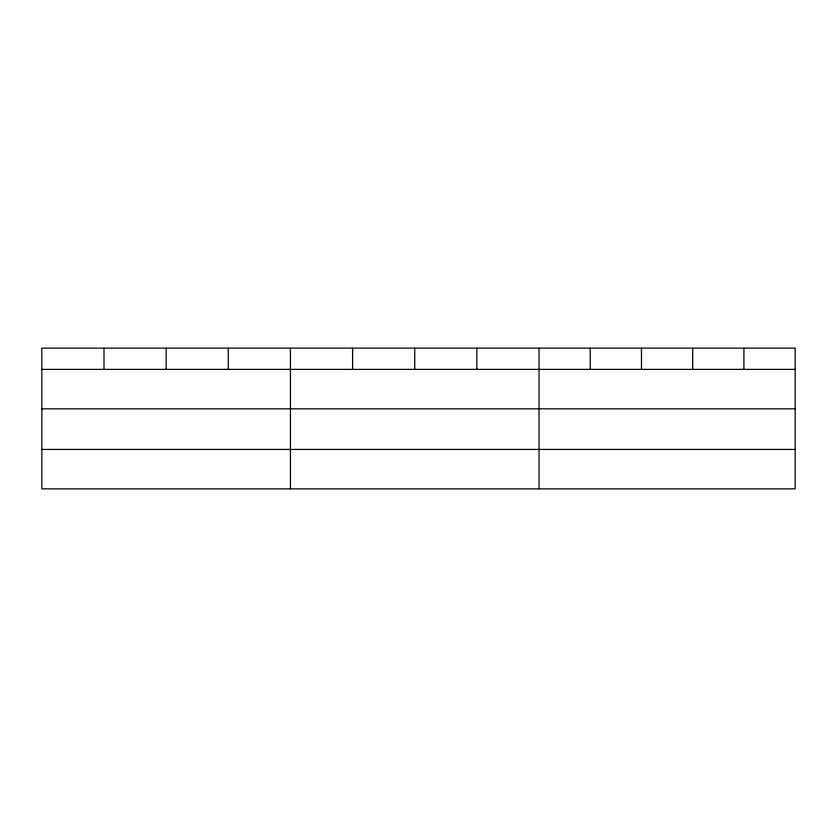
<?xml version="1.0" encoding="UTF-8"?>
<svg xmlns="http://www.w3.org/2000/svg" width="837" height="837" viewBox="0 0 837 837"><rect width="100%" height="100%" fill="white"/><g stroke="black" fill="none" stroke-linecap="round" stroke-linejoin="round"><path stroke-width="1.26" d="M795.15 408.812L795.15 348.15L41.85 348.15L41.85 488.85L795.15 488.85L795.15 408.812L41.85 408.812M41.85 369.389L795.15 369.389M41.85 449.427L795.15 449.427M743.926 348.15L743.926 369.389M692.701 348.15L692.701 369.389M641.477 348.15L641.477 369.389M590.252 348.15L590.252 369.389M539.028 348.15L539.028 488.85M476.881 348.15L476.881 369.389M414.733 348.15L414.733 369.389M352.586 348.15L352.586 369.389M290.439 348.15L290.439 488.85M228.292 348.15L228.292 369.389M166.144 348.15L166.144 369.389M103.997 348.15L103.997 369.389"/></g></svg>
